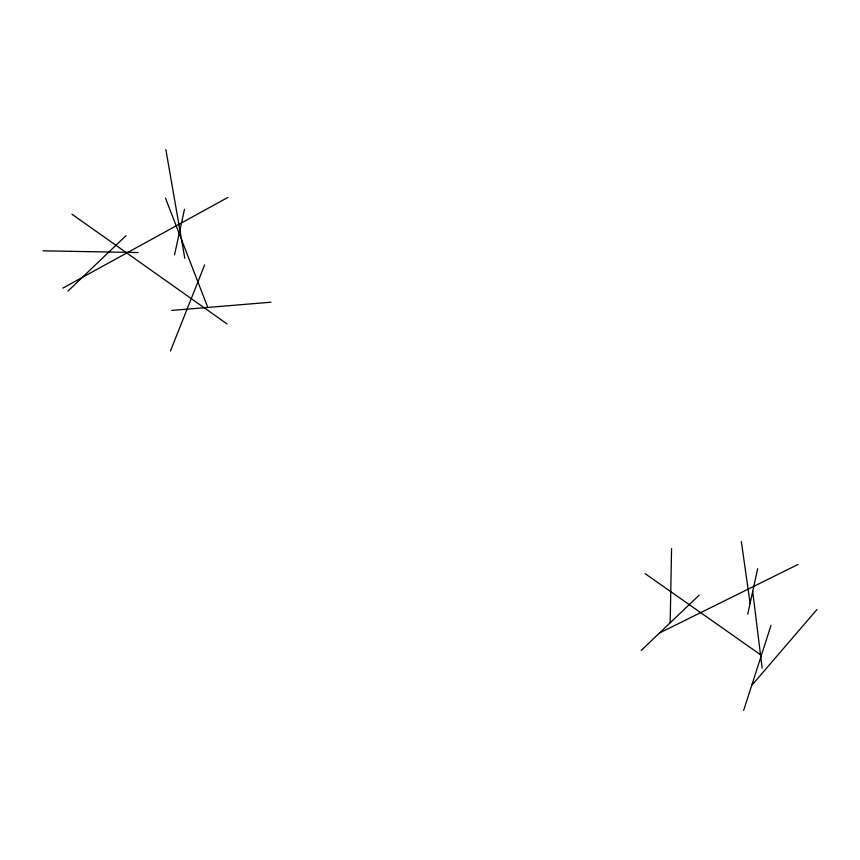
<?xml version="1.0" encoding="UTF-8"?>
<svg xmlns="http://www.w3.org/2000/svg" width="860" height="860" viewBox="0 0 860 860"><rect width="100%" height="100%" fill="white"/><g stroke="black" fill="none" stroke-linecap="round" stroke-linejoin="round"><path stroke-width="1.29" d="M670.176 622.801L671.563 548.551M174.537 254.829L184.492 209.281M747.727 614.255L757.671 568.707M743.653 710.414L771.001 625.413M170.463 350.988L204.648 264.923M751.672 685.484L817 609.471M67.994 291.056L125.979 235.694M641.184 650.482L699.169 595.12M62.791 288.143L227.889 197.424M659.48 633.014L798.123 564.407M171.688 310.428L271.007 302.204M43 250.83L138.084 252.55M645.14 573.641L761.38 655.331M71.96 214.215L227.137 323.994M165.442 198.047L207.464 306.633M165.851 149.586L184.825 258.387M741.331 541.488L750.113 603.301M752.704 591.476L762.164 668.209"/></g></svg>
